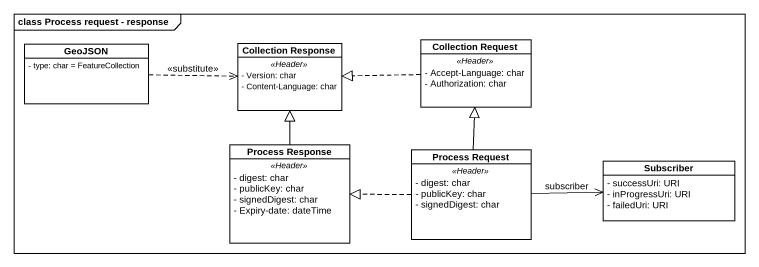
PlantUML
@startuml
mainframe class Process request - response
hide circle
hide empty members
skinparam classAttributeIconSize 0
class GeoJSON {
  - type: char = FeatureCollection
}
class "Collection Response" as Collection_Response {
  .. <<Header>> ..
  - Version: char
  - Content-Language: char
}
class "Collection Request" as Collection_Request {
  .. <<Header>> ..
  - Accept-Language: char
  - Authorization: char
}
class "Process Response" as Process_Response {
  .. <<Header>> ..
  - digest: char
  - publicKey: char
  - signedDigest: char
  - Expiry-date: dateTime
}
class "Process Request" as Process_Request {
  .. <<Header>> ..
  - digest: char
  - publicKey: char
  - signedDigest: char
}
class Subscriber {
  - successUri: URI
  - inProgressUri: URI
  - failedUri: URI
}
GeoJSON .right.> Collection_Response : <<substitute>>
Collection_Request .left.|> Collection_Response
Process_Response -up-|> Collection_Response
Process_Request -up-|> Collection_Request
Process_Request .left.|> Process_Response
Process_Request -right-> Subscriber : subscriber
@enduml
